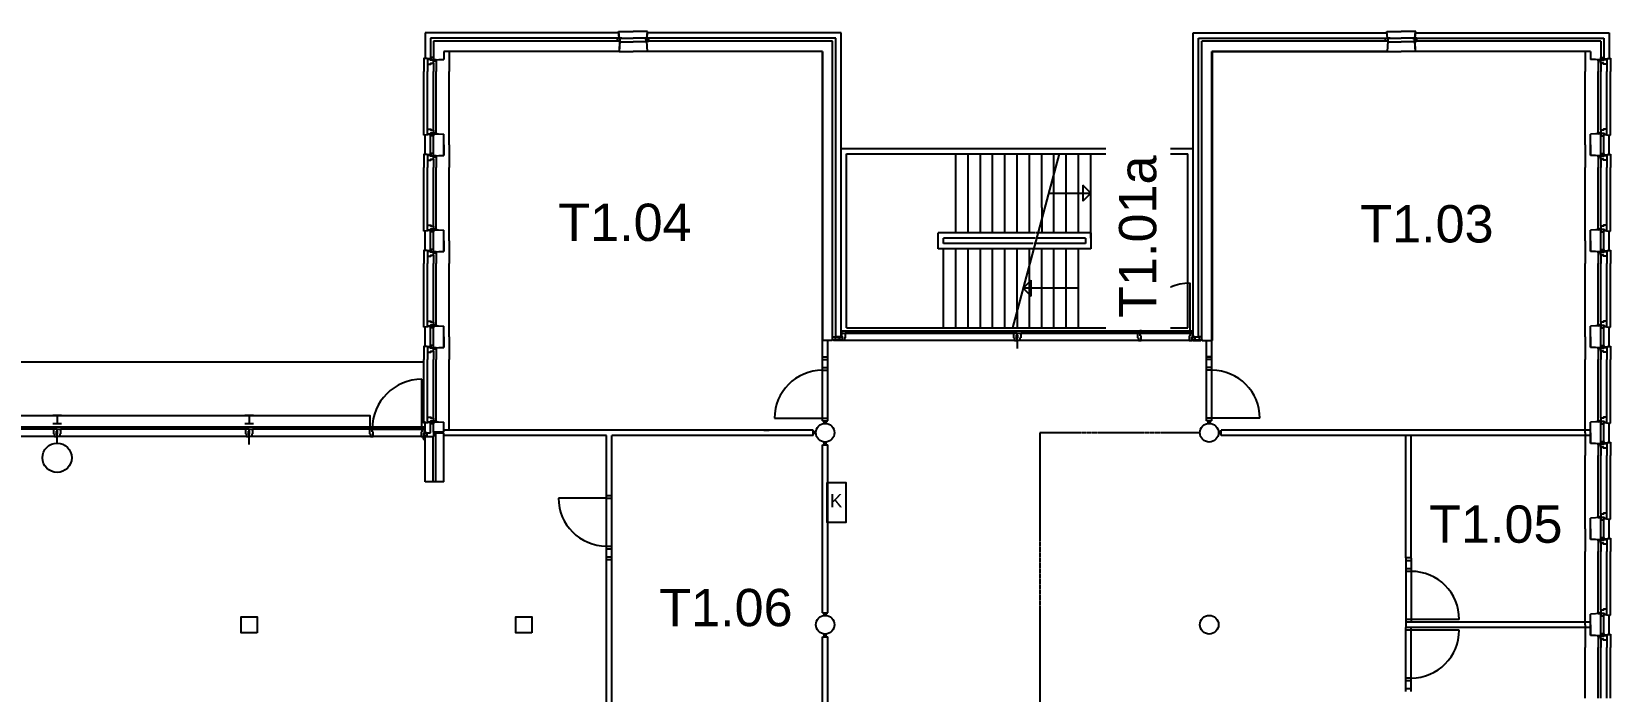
# Model space of a CAD drawing. Header units: millimetres. Extents: x 23647 to 142943, y 5934 to 71269.
# Drawn here: x 83399 to 112999, y 58868 to 71241 of the extents above; entities that cross this region are included whole.
import ezdxf
from ezdxf.enums import TextEntityAlignment as Align

# ---------------------------------------------------------------- set-up
doc = ezdxf.new("R2010")
doc.units = ezdxf.units.MM
doc.linetypes.add('HIDDEN2', pattern=[4.7625, 3.175, -1.5875])
doc.layers.get('0').update_dxf_attribs({"linetype": 'CONTINUOUS'})
for name, color, linetype in [('AL2100_BUITENWANDEN', 3, 'CONTINUOUS'), ('AL2200_BINNENWANDEN', 2, 'CONTINUOUS'), ('AL2400_TRAPPEN', 1, 'CONTINUOUS'), ('AL2800_KONSTRUKTIES', 1, 'CONTINUOUS'), ('AL3100_BUITENWANDOPENING', 1, 'CONTINUOUS'), ('AL3200_BINNENWANDOPENING', 1, 'CONTINUOUS'), ('AL3500_TOEBEHOREN-KOZIJNEN', 1, 'CONTINUOUS'), ('AL4600_RUIMTENUMMERS', 2, 'CONTINUOUS'), ('AL5200_RIOLERING', 8, 'CONTINUOUS'), ('AL7900_VASTE-INRICHTING', 8, 'CONTINUOUS'), ('AL8100_INRVERKEERSRUIMTE', 250, 'HIDDEN2')]:
    doc.layers.add(name, color=color, linetype=linetype)
doc.styles.add('Arial', font='arial.ttf')

# ---------------------------------------------------------------- blocks, each defined once
blk = doc.blocks.new('AH28HA16')
for points in [[(-80, 76), (80, 76)], [(0, -76), (0, 76)], [(-80, -76), (80, -76)]]:
    blk.add_lwpolyline(points)

msp = doc.modelspace()

# ---------------------------------------------------------------- linework, layer by layer
at = {"layer": 'AL2100_BUITENWANDEN'}
for p, q in [((94402, 71219), (90777, 71219)), ((90777, 71219), (90777, 70743)), ((94417, 71119), (90877, 71119)), ((90877, 71119), (90877, 70729)), ((94424, 71059), (90937, 71059)), ((90937, 71059), (90937, 70712)), ((94404, 71241), (94677, 71241)), ((94417, 71114), (94404, 71241)), ((94420, 71114), (94407, 71241)), ((94417, 71119), (94407, 71214)), ((94424, 71059), (94414, 70869)), ((94427, 71058), (94416, 70866)), ((94949, 71241), (94677, 71241)), ((94927, 71058), (94937, 70866)), ((98417, 71059), (94930, 71059)), ((94930, 71059), (94940, 70869)), ((94933, 71114), (94946, 71241)), ((94936, 71114), (94949, 71241)), ((94937, 71119), (94946, 71214)), ((98477, 71119), (94937, 71119)), ((98577, 71219), (94951, 71219)), ((98417, 65459), (98417, 71059)), ((98477, 65519), (98477, 71119)), ((98577, 65524), (98577, 71219)), ((105177, 65524), (105177, 71219)), ((105177, 71219), (108802, 71219)), ((105277, 65519), (105277, 71119)), ((105277, 71119), (108817, 71119)), ((105337, 65459), (105337, 71059)), ((108824, 71059), (105337, 71059)), ((108804, 71241), (109077, 71241)), ((108817, 71114), (108804, 71241)), ((108820, 71114), (108807, 71241)), ((108817, 71119), (108807, 71214)), ((108824, 71059), (108814, 70869)), ((108827, 71058), (108816, 70866)), ((109349, 71241), (109077, 71241)), ((109327, 71058), (109337, 70866)), ((112817, 71059), (109330, 71059)), ((109330, 71059), (109340, 70869)), ((109333, 71114), (109346, 71241)), ((109336, 71114), (109349, 71241)), ((109337, 71119), (109346, 71214)), ((109337, 71119), (112877, 71119)), ((109351, 71219), (112977, 71219)), ((112817, 71059), (112817, 70712)), ((112877, 71119), (112877, 70729)), ((112977, 71219), (112977, 70743)), ((94414, 70869), (91127, 70869)), ((91127, 70869), (91127, 70722)), ((91130, 70866), (91130, 70719)), ((91230, 70866), (91230, 70493)), ((94416, 70866), (94677, 70866)), ((94937, 70866), (94677, 70866)), ((98227, 70869), (94940, 70869)), ((98224, 70866), (98224, 65446)), ((98227, 65449), (98227, 70869)), ((98227, 70719), (98227, 70869)), ((98227, 70719), (98227, 70869)), ((105527, 65449), (105527, 70869)), ((108814, 70869), (105527, 70869)), ((105530, 70866), (105530, 65446)), ((105530, 70866), (108816, 70866)), ((108816, 70866), (109077, 70866)), ((109337, 70866), (109077, 70866)), ((112624, 70866), (109337, 70866)), ((112627, 70869), (109340, 70869)), ((112524, 70866), (112524, 70493)), ((112624, 70866), (112624, 70719)), ((112627, 70869), (112627, 70722)), ((90882, 70728), (90755, 70741)), ((90755, 70741), (90755, 70493)), ((90881, 70725), (90755, 70738)), ((90877, 70729), (90781, 70738)), ((90937, 70712), (91127, 70722)), ((90937, 70709), (91130, 70719)), ((112816, 70709), (112624, 70719)), ((112817, 70712), (112627, 70722)), ((112872, 70728), (112999, 70741)), ((112872, 70725), (112999, 70738)), ((112877, 70729), (112972, 70738)), ((112999, 70741), (112999, 70493)), ((90755, 69296), (90755, 69544)), ((90881, 69312), (90755, 69299)), ((90882, 69309), (90755, 69296)), ((90777, 68943), (90777, 69294)), ((90877, 69309), (90781, 69299)), ((90877, 68929), (90877, 69309)), ((90937, 69329), (91130, 69319)), ((90937, 68912), (90937, 69326)), ((90937, 69326), (91127, 69316)), ((91127, 68922), (91127, 69316)), ((91130, 69119), (91130, 69319)), ((91230, 69119), (91230, 69544)), ((112524, 69119), (112524, 69544)), ((112816, 69329), (112624, 69319)), ((112624, 69119), (112624, 69319)), ((112817, 69326), (112627, 69316)), ((112627, 68922), (112627, 69316)), ((112817, 68912), (112817, 69326)), ((112872, 69312), (112999, 69299)), ((112872, 69309), (112999, 69296)), ((112877, 68929), (112877, 69309)), ((112877, 69309), (112972, 69299)), ((112977, 68943), (112977, 69294)), ((112999, 69296), (112999, 69544)), ((91130, 69119), (91130, 68919)), ((91230, 69119), (91230, 68693)), ((112524, 69119), (112524, 68693)), ((112624, 69119), (112624, 68919)), ((90882, 68928), (90755, 68941)), ((90755, 68941), (90755, 68693)), ((90881, 68925), (90755, 68938)), ((90877, 68929), (90781, 68938)), ((90937, 68912), (91127, 68922)), ((90937, 68909), (91130, 68919)), ((112816, 68909), (112624, 68919)), ((112817, 68912), (112627, 68922)), ((112872, 68928), (112999, 68941)), ((112872, 68925), (112999, 68938)), ((112877, 68929), (112972, 68938)), ((112999, 68941), (112999, 68693)), ((90755, 67496), (90755, 67744)), ((90881, 67512), (90755, 67499)), ((90882, 67509), (90755, 67496)), ((90777, 67143), (90777, 67494)), ((90877, 67509), (90781, 67499)), ((90877, 67129), (90877, 67509)), ((90937, 67529), (91130, 67519)), ((90937, 67112), (90937, 67526)), ((90937, 67526), (91127, 67516)), ((91127, 67122), (91127, 67516)), ((91130, 67319), (91130, 67519)), ((91230, 67319), (91230, 67744)), ((112524, 67319), (112524, 67744)), ((112816, 67529), (112624, 67519)), ((112624, 67319), (112624, 67519)), ((112817, 67526), (112627, 67516)), ((112627, 67122), (112627, 67516)), ((112817, 67112), (112817, 67526)), ((112872, 67512), (112999, 67499)), ((112872, 67509), (112999, 67496)), ((112877, 67129), (112877, 67509)), ((112877, 67509), (112972, 67499)), ((112977, 67143), (112977, 67494)), ((112999, 67496), (112999, 67744)), ((91130, 67319), (91130, 67119)), ((91230, 67319), (91230, 66893)), ((112524, 67319), (112524, 66893)), ((112624, 67319), (112624, 67119)), ((90882, 67128), (90755, 67141)), ((90755, 67141), (90755, 66893)), ((90881, 67125), (90755, 67138)), ((90877, 67129), (90781, 67138)), ((90937, 67112), (91127, 67122)), ((90937, 67109), (91130, 67119)), ((112816, 67109), (112624, 67119)), ((112817, 67112), (112627, 67122)), ((112872, 67128), (112999, 67141)), ((112872, 67125), (112999, 67138)), ((112877, 67129), (112972, 67138)), ((112999, 67141), (112999, 66893)), ((90755, 65696), (90755, 65944)), ((90881, 65712), (90755, 65699)), ((90937, 65729), (91130, 65719)), ((90937, 65312), (90937, 65726)), ((90937, 65726), (91127, 65716)), ((91127, 65322), (91127, 65716)), ((91130, 65519), (91130, 65719)), ((91230, 65519), (91230, 65944)), ((112524, 65519), (112524, 65944)), ((112816, 65729), (112624, 65719)), ((112624, 65519), (112624, 65719)), ((112817, 65726), (112627, 65716)), ((112627, 65322), (112627, 65716)), ((112817, 65312), (112817, 65726)), ((112872, 65712), (112999, 65699)), ((112999, 65696), (112999, 65944)), ((90882, 65709), (90755, 65696)), ((90777, 65343), (90777, 65694)), ((90877, 65709), (90781, 65699)), ((90877, 65329), (90877, 65709)), ((91130, 65519), (91130, 65319)), ((91230, 65519), (91230, 65093)), ((98227, 65446), (98224, 65446)), ((98407, 65449), (98227, 65449)), ((98408, 65446), (98327, 65446)), ((98417, 65459), (98407, 65449)), ((98421, 65459), (98408, 65446)), ((98572, 65519), (98477, 65519)), ((105182, 65519), (105277, 65519)), ((105332, 65459), (105345, 65446)), ((105337, 65459), (105347, 65449)), ((105345, 65446), (105530, 65446)), ((105347, 65449), (105527, 65449)), ((112524, 65519), (112524, 65093)), ((112624, 65519), (112624, 65319)), ((112872, 65709), (112999, 65696)), ((112877, 65709), (112972, 65699)), ((112877, 65329), (112877, 65709)), ((112977, 65343), (112977, 65694)), ((90882, 65328), (90755, 65341)), ((90755, 65341), (90755, 65093)), ((90881, 65325), (90755, 65338)), ((90877, 65329), (90781, 65338)), ((90937, 65312), (91127, 65322)), ((90937, 65309), (91130, 65319)), ((112816, 65309), (112624, 65319)), ((112817, 65312), (112627, 65322)), ((112872, 65328), (112999, 65341)), ((112872, 65325), (112999, 65338)), ((112877, 65329), (112972, 65338)), ((112999, 65341), (112999, 65093)), ((90755, 63896), (90755, 64144)), ((112524, 63719), (112524, 64144)), ((112999, 63896), (112999, 64144)), ((90881, 63912), (90755, 63899)), ((90882, 63909), (90755, 63896)), ((90777, 63724), (90777, 63894)), ((90777, 63649), (90927, 63649)), ((90777, 62799), (90777, 63649)), ((90877, 63909), (90781, 63899)), ((90782, 63719), (90877, 63719)), ((90877, 63719), (90877, 63909)), ((90927, 62799), (90927, 63649)), ((90937, 63929), (91130, 63919)), ((90937, 63729), (90937, 63926)), ((90937, 63926), (91127, 63916)), ((91127, 63729), (90937, 63729)), ((91127, 63709), (90977, 63709)), ((90977, 62799), (90977, 63709)), ((91127, 63729), (91127, 63916)), ((91127, 62799), (91127, 63709)), ((112524, 63719), (112524, 63293)), ((112816, 63929), (112624, 63919)), ((112624, 63719), (112624, 63919)), ((112624, 63719), (112624, 63519)), ((112817, 63926), (112627, 63916)), ((112627, 63522), (112627, 63916)), ((112817, 63512), (112817, 63926)), ((112872, 63912), (112999, 63899)), ((112872, 63909), (112999, 63896)), ((112877, 63909), (112972, 63899)), ((112877, 63529), (112877, 63909)), ((112977, 63543), (112977, 63894)), ((112816, 63509), (112624, 63519)), ((112817, 63512), (112627, 63522)), ((112872, 63528), (112999, 63541)), ((112872, 63525), (112999, 63538)), ((112877, 63529), (112972, 63538)), ((112999, 63541), (112999, 63293)), ((91127, 62799), (90777, 62799)), ((112524, 61919), (112524, 62344)), ((112999, 62096), (112999, 62344)), ((112524, 61919), (112524, 61493)), ((112816, 62129), (112624, 62119)), ((112624, 61919), (112624, 62119)), ((112624, 61919), (112624, 61719)), ((112817, 62126), (112627, 62116)), ((112627, 61722), (112627, 62116)), ((112817, 61712), (112817, 62126)), ((112872, 62112), (112999, 62099)), ((112872, 62109), (112999, 62096)), ((112877, 62109), (112972, 62099)), ((112877, 61729), (112877, 62109)), ((112977, 61743), (112977, 62094)), ((112816, 61709), (112624, 61719)), ((112817, 61712), (112627, 61722)), ((112872, 61728), (112999, 61741)), ((112872, 61725), (112999, 61738)), ((112877, 61729), (112972, 61738)), ((112999, 61741), (112999, 61493)), ((112524, 60119), (112524, 60544)), ((112999, 60296), (112999, 60544)), ((112524, 60119), (112524, 59693)), ((112816, 60329), (112624, 60319)), ((112624, 60119), (112624, 60319)), ((112624, 60119), (112624, 59919)), ((112817, 60326), (112627, 60316)), ((112627, 59922), (112627, 60316)), ((112817, 59912), (112817, 60326)), ((112872, 60312), (112999, 60299)), ((112872, 60309), (112999, 60296)), ((112877, 59929), (112877, 60309)), ((112877, 60309), (112972, 60299)), ((112977, 59943), (112977, 60294)), ((112816, 59909), (112624, 59919)), ((112817, 59912), (112627, 59922)), ((112872, 59928), (112999, 59941)), ((112872, 59925), (112999, 59938)), ((112877, 59929), (112972, 59938)), ((112999, 59941), (112999, 59693))]:
    msp.add_line(p, q, dxfattribs=at)
for centre, radius in [((98277, 63719), 175), ((105477, 63719), 175), ((83877, 63249), 275), ((98277, 60119), 175), ((105477, 60119), 175)]:
    msp.add_circle(centre, radius, dxfattribs=at)
for centre, start, end in [((94402, 71214), 5.7106, 90), ((94951, 71214), 90, 174.2894), ((108802, 71214), 5.7106, 90), ((109351, 71214), 90, 174.2894), ((90782, 70743), 180, 264.2894), ((112972, 70743), 275.7106, 0), ((90782, 69294), 95.7106, 180), ((112972, 69294), 0, 84.2894), ((90782, 68943), 180, 264.2894), ((112972, 68943), 275.7106, 0), ((90782, 67494), 95.7106, 180), ((112972, 67494), 0, 84.2894), ((90782, 67143), 180, 264.2894), ((112972, 67143), 275.7106, 0), ((90782, 65694), 95.7106, 180), ((98572, 65524), 270, 0), ((105182, 65524), 180, 270), ((112972, 65694), 0, 84.2894), ((90782, 65343), 180, 264.2894), ((112972, 65343), 275.7106, 0), ((90782, 63894), 95.7106, 180), ((90782, 63724), 180, 270), ((112972, 63894), 0, 84.2894), ((112972, 63543), 275.7106, 0), ((112972, 62094), 0, 84.2894), ((112972, 61743), 275.7106, 0), ((112972, 60294), 0, 84.2894), ((112972, 59943), 275.7106, 0)]:
    msp.add_arc(centre, 5, start, end, dxfattribs=at)
at = {"layer": 'AL2200_BINNENWANDEN'}
for p, q in [((98227, 65139), (98227, 65449)), ((98327, 65139), (98327, 65449)), ((105427, 65139), (105427, 65446)), ((105527, 65139), (105527, 65446)), ((98227, 65139), (98327, 65139)), ((105427, 65139), (105527, 65139)), ((98259, 63888), (98259, 63939)), ((98295, 63888), (98295, 63939)), ((105459, 63888), (105459, 63939)), ((105495, 63888), (105495, 63939)), ((98052, 63769), (91127, 63769)), ((94177, 63669), (91127, 63669)), ((94177, 62544), (94177, 63669)), ((98052, 63669), (94277, 63669)), ((94277, 62544), (94277, 63669)), ((97127, 63769), (97227, 63769)), ((98052, 63669), (98052, 63769)), ((98103, 63737), (98052, 63737)), ((98103, 63701), (98052, 63701)), ((105702, 63737), (105651, 63737)), ((105702, 63701), (105651, 63701)), ((112627, 63769), (105702, 63769)), ((105702, 63669), (105702, 63769)), ((112627, 63669), (105702, 63669)), ((109164, 61371), (109164, 63669)), ((109264, 61371), (109264, 63669)), ((98227, 60344), (98227, 63494)), ((98227, 63494), (98327, 63494)), ((98259, 63494), (98259, 63545)), ((98295, 63494), (98295, 63545)), ((98327, 60344), (98327, 63494)), ((94177, 62544), (94277, 62544)), ((94177, 56819), (94177, 61344)), ((94177, 61344), (94277, 61344)), ((94277, 56819), (94277, 61344)), ((109264, 61371), (109164, 61371)), ((98227, 60344), (98327, 60344)), ((98259, 60293), (98259, 60344)), ((98295, 60293), (98295, 60344)), ((112627, 60169), (109164, 60169)), ((109264, 60169), (109164, 60169)), ((109164, 60169), (109164, 60069)), ((98227, 59894), (98327, 59894)), ((98227, 56744), (98227, 59894)), ((98259, 59894), (98259, 59945)), ((98295, 59894), (98295, 59945)), ((98327, 56744), (98327, 59894)), ((109264, 60069), (109164, 60069)), ((112627, 60069), (109164, 60069))]:
    msp.add_line(p, q, dxfattribs=at)
at = {"layer": 'AL2400_TRAPPEN'}
for p, q in [((98577, 69049), (105174, 69049)), ((98577, 65588), (98577, 69049)), ((105177, 65588), (105177, 69049)), ((98677, 68949), (105074, 68949)), ((98677, 65688), (98677, 68949)), ((100727, 67469), (100727, 68949)), ((100957, 67469), (100957, 68949)), ((101187, 67469), (101187, 68949)), ((101417, 67469), (101417, 68949)), ((101647, 67469), (101647, 68949)), ((101793, 65688), (102670, 68949)), ((101877, 67469), (101877, 68949)), ((102107, 67469), (102107, 68949)), ((102337, 67942), (102337, 68949)), ((102567, 68576), (102567, 68949)), ((102797, 67469), (102797, 68949)), ((103027, 67469), (103027, 68949)), ((103257, 67369), (103257, 68949)), ((105077, 65688), (105077, 68949)), ((102567, 67469), (102567, 68576)), ((102471, 68209), (103257, 68209)), ((103257, 68209), (103107, 68359)), ((103107, 68359), (103107, 68059)), ((103257, 68209), (103107, 68059)), ((102337, 67942), (102337, 67469)), ((102213, 67469), (100397, 67469)), ((100397, 67169), (100397, 67469)), ((102213, 67369), (100497, 67369)), ((100497, 67269), (100497, 67369)), ((102173, 67269), (100497, 67269)), ((103157, 67269), (102186, 67269)), ((103257, 67469), (102226, 67469)), ((103157, 67369), (102226, 67369)), ((103157, 67369), (103157, 67269)), ((103257, 67469), (103257, 67169)), ((102173, 67169), (100397, 67169)), ((100497, 65688), (100497, 67169)), ((100727, 65688), (100727, 67169)), ((100957, 65688), (100957, 67169)), ((101187, 65688), (101187, 67169)), ((101417, 65688), (101417, 67169)), ((101647, 65688), (101647, 67169)), ((101877, 66001), (101877, 67169)), ((102107, 67022), (102107, 67169)), ((102107, 65688), (102107, 67022)), ((103257, 67169), (102186, 67169)), ((102337, 65688), (102337, 67169)), ((102567, 65688), (102567, 67169)), ((102797, 65688), (102797, 67169)), ((103027, 65688), (103027, 67169)), ((101992, 66428), (102142, 66578)), ((103027, 66428), (101992, 66428)), ((101992, 66428), (102142, 66278)), ((102142, 66278), (102142, 66578)), ((101877, 66001), (101877, 65688)), ((98577, 65588), (105177, 65588)), ((98677, 65688), (105077, 65688))]:
    msp.add_line(p, q, dxfattribs=at)
at = {"layer": 'AL2800_KONSTRUKTIES'}
for p, q in [((98577, 69049), (98577, 69129)), ((105177, 69049), (105177, 69129)), ((101877, 65449), (101877, 65299)), ((101877, 65449), (101877, 65299)), ((83877, 63524), (83877, 63649)), ((87477, 63499), (87477, 63649))]:
    msp.add_line(p, q, dxfattribs=at)
msp.add_lwpolyline([(89743, 63788), (90777, 63788), (90777, 63919), (90752, 63919), (90752, 65040), (70777, 65040), (70777, 71219), (69777, 71219), (69777, 63788), (70811, 63788), (70811, 64040), (89743, 64040)], close=True, dxfattribs=at)
at = {"layer": 'AL3100_BUITENWANDOPENING'}
for p, q in [((94430, 71049), (94677, 71049)), ((94467, 71119), (94677, 71119)), ((94887, 71119), (94677, 71119)), ((94924, 71049), (94677, 71049)), ((108830, 71049), (109077, 71049)), ((108867, 71119), (109077, 71119)), ((109287, 71119), (109077, 71119)), ((109324, 71049), (109077, 71049)), ((90755, 69544), (90755, 70493)), ((90823, 70629), (90823, 70493)), ((90823, 69544), (90823, 70493)), ((90941, 70699), (90937, 70699)), ((90937, 70699), (90937, 70694)), ((90937, 70694), (90987, 70694)), ((90937, 70646), (90937, 70493)), ((90937, 69544), (90937, 70493)), ((90987, 70711), (90941, 70709)), ((90941, 70709), (90941, 70699)), ((90987, 70694), (90987, 70711)), ((90987, 70694), (90987, 70493)), ((90987, 69544), (90987, 70493)), ((91230, 69544), (91230, 70493)), ((112524, 69544), (112524, 70493)), ((112767, 70711), (112813, 70709)), ((112767, 70694), (112767, 70711)), ((112817, 70694), (112767, 70694)), ((112767, 70694), (112767, 70493)), ((112767, 69544), (112767, 70493)), ((112813, 70709), (112813, 70699)), ((112813, 70699), (112817, 70699)), ((112817, 70699), (112817, 70694)), ((112817, 70646), (112817, 70493)), ((112817, 69544), (112817, 70493)), ((112931, 70629), (112931, 70493)), ((112931, 69544), (112931, 70493)), ((112999, 69544), (112999, 70493)), ((90823, 69409), (90823, 69544)), ((90937, 69392), (90937, 69544)), ((90937, 69344), (90987, 69344)), ((90937, 69339), (90937, 69344)), ((90941, 69339), (90937, 69339)), ((90941, 69328), (90941, 69339)), ((90987, 69326), (90941, 69328)), ((90987, 69344), (90987, 69544)), ((90987, 69344), (90987, 69326)), ((112767, 69344), (112767, 69544)), ((112817, 69344), (112767, 69344)), ((112767, 69344), (112767, 69326)), ((112767, 69326), (112813, 69328)), ((112813, 69339), (112817, 69339)), ((112813, 69328), (112813, 69339)), ((112817, 69392), (112817, 69544)), ((112817, 69339), (112817, 69344)), ((112931, 69409), (112931, 69544)), ((90755, 67744), (90755, 68693)), ((90823, 68829), (90823, 68693)), ((90823, 67744), (90823, 68693)), ((90937, 68899), (90937, 68894)), ((90941, 68899), (90937, 68899)), ((90937, 68894), (90987, 68894)), ((90937, 68846), (90937, 68693)), ((90937, 67744), (90937, 68693)), ((90987, 68911), (90941, 68909)), ((90941, 68909), (90941, 68899)), ((90987, 68894), (90987, 68911)), ((90987, 68894), (90987, 68693)), ((90987, 67744), (90987, 68693)), ((91230, 67744), (91230, 68693)), ((112524, 67744), (112524, 68693)), ((112767, 68911), (112813, 68909)), ((112767, 68894), (112767, 68911)), ((112817, 68894), (112767, 68894)), ((112767, 68894), (112767, 68693)), ((112767, 67744), (112767, 68693)), ((112813, 68909), (112813, 68899)), ((112813, 68899), (112817, 68899)), ((112817, 68899), (112817, 68894)), ((112817, 68846), (112817, 68693)), ((112817, 67744), (112817, 68693)), ((112931, 68829), (112931, 68693)), ((112931, 67744), (112931, 68693)), ((112999, 67744), (112999, 68693)), ((90823, 67609), (90823, 67744)), ((90937, 67592), (90937, 67744)), ((90937, 67544), (90987, 67544)), ((90937, 67539), (90937, 67544)), ((90941, 67539), (90937, 67539)), ((90941, 67528), (90941, 67539)), ((90987, 67526), (90941, 67528)), ((90987, 67544), (90987, 67744)), ((90987, 67544), (90987, 67526)), ((112767, 67544), (112767, 67744)), ((112817, 67544), (112767, 67544)), ((112767, 67544), (112767, 67526)), ((112767, 67526), (112813, 67528)), ((112813, 67539), (112817, 67539)), ((112813, 67528), (112813, 67539)), ((112817, 67592), (112817, 67744)), ((112817, 67539), (112817, 67544)), ((112931, 67609), (112931, 67744)), ((90823, 67029), (90823, 66893)), ((90937, 67099), (90937, 67094)), ((90941, 67099), (90937, 67099)), ((90937, 67094), (90987, 67094)), ((90937, 67046), (90937, 66893)), ((90987, 67111), (90941, 67109)), ((90941, 67109), (90941, 67099)), ((90987, 67094), (90987, 67111)), ((90987, 67094), (90987, 66893)), ((112767, 67111), (112813, 67109)), ((112767, 67094), (112767, 67111)), ((112817, 67094), (112767, 67094)), ((112767, 67094), (112767, 66893)), ((112813, 67109), (112813, 67099)), ((112813, 67099), (112817, 67099)), ((112817, 67099), (112817, 67094)), ((112817, 67046), (112817, 66893)), ((112931, 67029), (112931, 66893)), ((90755, 65944), (90755, 66893)), ((90823, 65944), (90823, 66893)), ((90937, 65944), (90937, 66893)), ((90987, 65944), (90987, 66893)), ((91230, 65944), (91230, 66893)), ((112524, 65944), (112524, 66893)), ((112767, 65944), (112767, 66893)), ((112817, 65944), (112817, 66893)), ((112931, 65944), (112931, 66893)), ((112999, 65944), (112999, 66893)), ((105117, 65588), (105117, 66522)), ((90823, 65809), (90823, 65944)), ((90937, 65792), (90937, 65944)), ((90937, 65744), (90987, 65744)), ((90937, 65739), (90937, 65744)), ((90941, 65739), (90937, 65739)), ((90941, 65728), (90941, 65739)), ((90987, 65726), (90941, 65728)), ((90987, 65744), (90987, 65944)), ((90987, 65744), (90987, 65726)), ((112767, 65744), (112767, 65944)), ((112767, 65744), (112767, 65726)), ((112817, 65744), (112767, 65744)), ((112767, 65726), (112813, 65728)), ((112813, 65728), (112813, 65739)), ((112813, 65739), (112817, 65739)), ((112817, 65792), (112817, 65944)), ((112817, 65739), (112817, 65744)), ((112931, 65809), (112931, 65944)), ((98592, 65459), (98431, 65459)), ((98431, 65459), (98431, 65449)), ((98592, 65449), (98431, 65449)), ((98587, 65629), (105167, 65629)), ((98587, 65588), (98587, 65629)), ((98592, 65449), (98592, 65459)), ((101827, 65449), (98637, 65449)), ((101810, 65588), (98654, 65588)), ((101877, 65588), (101810, 65588)), ((101810, 65588), (101810, 65500)), ((101810, 65500), (101827, 65500)), ((101827, 65500), (101827, 65449)), ((101827, 65449), (101877, 65449)), ((101867, 65489), (101867, 65548)), ((101877, 65548), (101867, 65548)), ((101867, 65489), (101877, 65489)), ((101877, 65588), (101944, 65588)), ((101877, 65548), (101877, 65588)), ((101877, 65548), (101887, 65548)), ((101887, 65489), (101877, 65489)), ((101877, 65449), (101877, 65489)), ((101927, 65449), (101877, 65449)), ((101887, 65489), (101887, 65548)), ((101944, 65500), (101927, 65500)), ((101927, 65500), (101927, 65449)), ((105117, 65449), (101927, 65449)), ((105117, 65588), (101944, 65588)), ((101944, 65588), (101944, 65500)), ((104183, 65588), (104133, 65588)), ((104133, 65588), (104133, 65500)), ((104133, 65500), (104150, 65500)), ((104150, 65500), (104150, 65449)), ((104150, 65449), (104200, 65449)), ((104183, 65537), (104183, 65588)), ((104200, 65537), (104183, 65537)), ((104200, 65449), (104200, 65537)), ((105117, 65537), (105100, 65537)), ((105100, 65537), (105100, 65449)), ((105100, 65449), (105152, 65449)), ((105117, 65588), (105117, 65537)), ((105167, 65588), (105117, 65588)), ((105152, 65449), (105152, 65518)), ((105152, 65518), (105167, 65518)), ((105162, 65459), (105322, 65459)), ((105162, 65449), (105162, 65459)), ((105162, 65449), (105322, 65449)), ((105167, 65588), (105167, 65629)), ((105167, 65518), (105167, 65588)), ((105322, 65459), (105322, 65449)), ((90823, 65229), (90823, 65093)), ((90937, 65299), (90937, 65294)), ((90941, 65299), (90937, 65299)), ((90937, 65294), (90987, 65294)), ((90937, 65246), (90937, 65093)), ((90987, 65311), (90941, 65309)), ((90941, 65309), (90941, 65299)), ((90987, 65294), (90987, 65311)), ((90987, 65294), (90987, 65093)), ((112767, 65294), (112767, 65311)), ((112767, 65311), (112813, 65309)), ((112817, 65294), (112767, 65294)), ((112767, 65294), (112767, 65093)), ((112813, 65309), (112813, 65299)), ((112813, 65299), (112817, 65299)), ((112817, 65299), (112817, 65294)), ((112817, 65246), (112817, 65093)), ((112931, 65229), (112931, 65093)), ((90755, 64144), (90755, 65093)), ((90823, 64144), (90823, 65093)), ((90937, 64144), (90937, 65093)), ((90987, 64144), (90987, 65093)), ((91230, 63769), (91230, 65093)), ((112524, 64144), (112524, 65093)), ((112767, 64144), (112767, 65093)), ((112817, 64144), (112817, 65093)), ((112931, 64144), (112931, 65093)), ((112999, 64144), (112999, 65093)), ((90717, 63788), (90717, 64722)), ((90823, 64009), (90823, 64144)), ((90937, 63992), (90937, 64144)), ((90937, 63944), (90987, 63944)), ((90937, 63939), (90937, 63944)), ((90941, 63939), (90937, 63939)), ((90941, 63928), (90941, 63939)), ((90987, 63944), (90987, 64144)), ((90987, 63944), (90987, 63926)), ((112767, 63944), (112767, 64144)), ((112767, 63944), (112767, 63926)), ((112817, 63944), (112767, 63944)), ((112813, 63928), (112813, 63939)), ((112813, 63939), (112817, 63939)), ((112817, 63992), (112817, 64144)), ((112817, 63939), (112817, 63944)), ((112931, 64009), (112931, 64144)), ((69787, 63829), (90767, 63829)), ((83827, 63649), (80327, 63649)), ((83810, 63788), (80344, 63788)), ((83810, 63788), (83810, 63700)), ((83877, 63788), (83810, 63788)), ((83810, 63700), (83827, 63700)), ((83827, 63700), (83827, 63649)), ((83827, 63649), (83877, 63649)), ((83867, 63689), (83867, 63748)), ((83877, 63748), (83867, 63748)), ((83867, 63689), (83877, 63689)), ((83877, 63748), (83877, 63788)), ((83877, 63788), (83944, 63788)), ((83877, 63748), (83887, 63748)), ((83877, 63649), (83877, 63689)), ((83887, 63689), (83877, 63689)), ((83927, 63649), (83877, 63649)), ((83887, 63689), (83887, 63748)), ((83944, 63700), (83927, 63700)), ((83927, 63700), (83927, 63649)), ((87427, 63649), (83927, 63649)), ((87410, 63788), (83944, 63788)), ((83944, 63788), (83944, 63700)), ((87477, 63788), (87410, 63788)), ((87410, 63788), (87410, 63700)), ((87410, 63700), (87427, 63700)), ((87427, 63700), (87427, 63649)), ((87427, 63649), (87477, 63649)), ((87477, 63748), (87467, 63748)), ((87467, 63689), (87467, 63748)), ((87467, 63689), (87477, 63689)), ((87477, 63788), (87544, 63788)), ((87477, 63748), (87477, 63788)), ((87477, 63748), (87487, 63748)), ((87487, 63689), (87477, 63689)), ((87477, 63649), (87477, 63689)), ((87527, 63649), (87477, 63649)), ((87487, 63689), (87487, 63748)), ((87527, 63700), (87527, 63649)), ((87544, 63700), (87527, 63700)), ((90717, 63649), (87527, 63649)), ((90717, 63788), (87544, 63788)), ((87544, 63788), (87544, 63700)), ((89733, 63788), (89733, 63700)), ((89783, 63788), (89733, 63788)), ((89733, 63700), (89750, 63700)), ((89750, 63700), (89750, 63649)), ((89750, 63649), (89800, 63649)), ((89783, 63737), (89783, 63788)), ((89800, 63737), (89783, 63737)), ((89800, 63649), (89800, 63737)), ((90700, 63737), (90700, 63649)), ((90717, 63737), (90700, 63737)), ((90700, 63649), (90752, 63649)), ((90767, 63788), (90717, 63788)), ((90717, 63788), (90717, 63737)), ((90742, 63649), (90742, 63599)), ((90764, 63649), (90742, 63649)), ((90752, 63718), (90767, 63718)), ((90752, 63649), (90752, 63718)), ((90764, 63645), (90764, 63649)), ((90777, 63645), (90764, 63645)), ((90767, 63788), (90767, 63829)), ((90767, 63718), (90767, 63788)), ((90777, 63599), (90777, 63645)), ((90937, 63649), (90927, 63649)), ((90937, 63729), (90937, 63649)), ((90987, 63926), (90941, 63928)), ((112767, 63926), (112813, 63928)), ((90742, 63599), (90777, 63599)), ((112767, 63494), (112767, 63511)), ((112767, 63511), (112813, 63509)), ((112817, 63494), (112767, 63494)), ((112767, 63494), (112767, 63293)), ((112813, 63509), (112813, 63499)), ((112813, 63499), (112817, 63499)), ((112817, 63499), (112817, 63494)), ((112817, 63446), (112817, 63293)), ((112931, 63429), (112931, 63293)), ((112524, 62344), (112524, 63293)), ((112767, 62344), (112767, 63293)), ((112817, 62344), (112817, 63293)), ((112931, 62344), (112931, 63293)), ((112999, 62344), (112999, 63293)), ((112767, 62144), (112767, 62344)), ((112817, 62192), (112817, 62344)), ((112931, 62209), (112931, 62344)), ((112767, 62144), (112767, 62126)), ((112817, 62144), (112767, 62144)), ((112767, 62126), (112813, 62128)), ((112813, 62128), (112813, 62139)), ((112813, 62139), (112817, 62139)), ((112817, 62139), (112817, 62144)), ((112767, 61694), (112767, 61711)), ((112767, 61711), (112813, 61709)), ((112817, 61694), (112767, 61694)), ((112767, 61694), (112767, 61493)), ((112813, 61709), (112813, 61699)), ((112813, 61699), (112817, 61699)), ((112817, 61699), (112817, 61694)), ((112817, 61646), (112817, 61493)), ((112931, 61629), (112931, 61493)), ((112524, 60544), (112524, 61493)), ((112767, 60544), (112767, 61493)), ((112817, 60544), (112817, 61493)), ((112931, 60544), (112931, 61493)), ((112999, 60544), (112999, 61493)), ((112767, 60344), (112767, 60544)), ((112817, 60392), (112817, 60544)), ((112931, 60409), (112931, 60544)), ((112817, 60344), (112767, 60344)), ((112767, 60344), (112767, 60326)), ((112767, 60326), (112813, 60328)), ((112813, 60339), (112817, 60339)), ((112813, 60328), (112813, 60339)), ((112817, 60339), (112817, 60344)), ((112767, 59911), (112813, 59909)), ((112767, 59894), (112767, 59911)), ((112817, 59894), (112767, 59894)), ((112767, 59894), (112767, 59693)), ((112813, 59909), (112813, 59899)), ((112813, 59899), (112817, 59899)), ((112817, 59899), (112817, 59894)), ((112817, 59846), (112817, 59693)), ((112931, 59829), (112931, 59693)), ((112524, 58744), (112524, 59693)), ((112767, 58744), (112767, 59693)), ((112817, 58744), (112817, 59693)), ((112931, 58744), (112931, 59693)), ((112999, 58744), (112999, 59693))]:
    msp.add_line(p, q, dxfattribs=at)
for points in [[(94427, 71059), (94382, 71059), (94382, 71114), (94427, 71114)], [(94467, 71119), (94427, 71119), (94427, 71049), (94430, 71049), (94430, 71116), (94467, 71116)], [(94887, 71119), (94927, 71119), (94927, 71049), (94924, 71049), (94924, 71116), (94887, 71116)], [(94927, 71059), (94972, 71059), (94972, 71114), (94927, 71114)], [(108827, 71059), (108782, 71059), (108782, 71114), (108827, 71114)], [(108867, 71119), (108827, 71119), (108827, 71049), (108830, 71049), (108830, 71116), (108867, 71116)], [(109287, 71119), (109327, 71119), (109327, 71049), (109324, 71049), (109324, 71116), (109287, 71116)], [(109327, 71059), (109372, 71059), (109372, 71114), (109327, 71114)], [(90937, 70709), (90937, 70754), (90882, 70754), (90882, 70709)], [(112817, 70709), (112817, 70754), (112872, 70754), (112872, 70709)], [(90823, 70719), (90823, 70629), (90886, 70629), (90886, 70646), (90937, 70646), (90937, 70704), (90878, 70704), (90878, 70719)], [(112931, 70719), (112931, 70629), (112868, 70629), (112868, 70646), (112817, 70646), (112817, 70704), (112876, 70704), (112876, 70719)], [(90823, 69319), (90823, 69409), (90886, 69409), (90886, 69392), (90937, 69392), (90937, 69334), (90878, 69334), (90878, 69319)], [(90937, 69329), (90937, 69284), (90882, 69284), (90882, 69329)], [(112931, 69319), (112931, 69409), (112868, 69409), (112868, 69392), (112817, 69392), (112817, 69334), (112876, 69334), (112876, 69319)], [(112817, 69329), (112817, 69284), (112872, 69284), (112872, 69329)], [(90823, 68919), (90823, 68829), (90886, 68829), (90886, 68846), (90937, 68846), (90937, 68904), (90878, 68904), (90878, 68919)], [(90937, 68909), (90937, 68954), (90882, 68954), (90882, 68909)], [(112817, 68909), (112817, 68954), (112872, 68954), (112872, 68909)], [(112931, 68919), (112931, 68829), (112868, 68829), (112868, 68846), (112817, 68846), (112817, 68904), (112876, 68904), (112876, 68919)], [(90823, 67519), (90823, 67609), (90886, 67609), (90886, 67592), (90937, 67592), (90937, 67534), (90878, 67534), (90878, 67519)], [(90937, 67529), (90937, 67484), (90882, 67484), (90882, 67529)], [(112931, 67519), (112931, 67609), (112868, 67609), (112868, 67592), (112817, 67592), (112817, 67534), (112876, 67534), (112876, 67519)], [(112817, 67529), (112817, 67484), (112872, 67484), (112872, 67529)], [(90823, 67119), (90823, 67029), (90886, 67029), (90886, 67046), (90937, 67046), (90937, 67104), (90878, 67104), (90878, 67119)], [(90937, 67109), (90937, 67154), (90882, 67154), (90882, 67109)], [(112817, 67109), (112817, 67154), (112872, 67154), (112872, 67109)], [(112931, 67119), (112931, 67029), (112868, 67029), (112868, 67046), (112817, 67046), (112817, 67104), (112876, 67104), (112876, 67119)], [(90823, 65719), (90823, 65809), (90886, 65809), (90886, 65792), (90937, 65792), (90937, 65734), (90878, 65734), (90878, 65719)], [(90937, 65729), (90937, 65684), (90882, 65684), (90882, 65729)], [(112931, 65719), (112931, 65809), (112868, 65809), (112868, 65792), (112817, 65792), (112817, 65734), (112876, 65734), (112876, 65719)], [(112817, 65729), (112817, 65684), (112872, 65684), (112872, 65729)], [(98417, 65459), (98417, 65514), (98467, 65514), (98467, 65459)], [(98544, 65465), (98547, 65465), (98547, 65515), (98497, 65515), (98497, 65512), (98544, 65512)], [(98547, 65459), (98547, 65514), (98597, 65514), (98597, 65459)], [(98587, 65588), (98654, 65588), (98654, 65500), (98637, 65500), (98637, 65449), (98602, 65449), (98602, 65518), (98587, 65518)], [(105207, 65459), (105207, 65514), (105157, 65514), (105157, 65459)], [(105210, 65465), (105207, 65465), (105207, 65515), (105257, 65515), (105257, 65512), (105210, 65512)], [(105337, 65459), (105337, 65514), (105287, 65514), (105287, 65459)], [(90823, 65319), (90823, 65229), (90886, 65229), (90886, 65246), (90937, 65246), (90937, 65304), (90878, 65304), (90878, 65319)], [(90937, 65309), (90937, 65354), (90882, 65354), (90882, 65309)], [(112817, 65309), (112817, 65354), (112872, 65354), (112872, 65309)], [(112931, 65319), (112931, 65229), (112868, 65229), (112868, 65246), (112817, 65246), (112817, 65304), (112876, 65304), (112876, 65319)], [(90823, 63919), (90823, 64009), (90886, 64009), (90886, 63992), (90937, 63992), (90937, 63934), (90878, 63934), (90878, 63919)], [(112931, 63919), (112931, 64009), (112868, 64009), (112868, 63992), (112817, 63992), (112817, 63934), (112876, 63934), (112876, 63919)], [(90807, 63659), (90807, 63714), (90757, 63714), (90757, 63659)], [(90810, 63665), (90807, 63665), (90807, 63715), (90857, 63715), (90857, 63712), (90810, 63712)], [(90937, 63929), (90937, 63884), (90882, 63884), (90882, 63929)], [(112817, 63929), (112817, 63884), (112872, 63884), (112872, 63929)], [(112817, 63509), (112817, 63554), (112872, 63554), (112872, 63509)], [(112931, 63519), (112931, 63429), (112868, 63429), (112868, 63446), (112817, 63446), (112817, 63504), (112876, 63504), (112876, 63519)], [(112931, 62119), (112931, 62209), (112868, 62209), (112868, 62192), (112817, 62192), (112817, 62134), (112876, 62134), (112876, 62119)], [(112817, 62129), (112817, 62084), (112872, 62084), (112872, 62129)], [(112817, 61709), (112817, 61754), (112872, 61754), (112872, 61709)], [(112931, 61719), (112931, 61629), (112868, 61629), (112868, 61646), (112817, 61646), (112817, 61704), (112876, 61704), (112876, 61719)], [(112931, 60319), (112931, 60409), (112868, 60409), (112868, 60392), (112817, 60392), (112817, 60334), (112876, 60334), (112876, 60319)], [(112817, 60329), (112817, 60284), (112872, 60284), (112872, 60329)], [(112817, 59909), (112817, 59954), (112872, 59954), (112872, 59909)], [(112931, 59919), (112931, 59829), (112868, 59829), (112868, 59846), (112817, 59846), (112817, 59904), (112876, 59904), (112876, 59919)]]:
    msp.add_lwpolyline(points, close=True, dxfattribs=at)
for centre in [(105117, 65588), (90717, 63788)]:
    msp.add_arc(centre, 934, 90, 180, dxfattribs=at)
at = {"layer": 'AL3200_BINNENWANDOPENING'}
for p, q in [((98227, 65139), (98327, 65139)), ((98227, 63939), (98227, 65139)), ((98327, 63939), (98327, 65139)), ((105527, 65139), (105427, 65139)), ((105427, 63939), (105427, 65139)), ((105527, 63939), (105527, 65139)), ((98227, 65089), (98327, 65089)), ((98227, 64939), (98327, 64939)), ((98227, 64889), (98327, 64889)), ((105527, 65089), (105427, 65089)), ((105527, 64939), (105427, 64939)), ((105527, 64889), (105427, 64889)), ((97327, 63989), (98327, 63989)), ((98227, 63989), (98327, 63989)), ((98227, 63939), (98327, 63939)), ((106427, 63989), (105427, 63989)), ((105527, 63989), (105427, 63989)), ((105527, 63939), (105427, 63939)), ((105527, 63939), (105427, 63939)), ((94177, 62494), (93277, 62494)), ((94177, 62544), (94277, 62544)), ((94177, 61344), (94177, 62544)), ((94177, 62494), (94277, 62494)), ((94277, 61344), (94277, 62544)), ((94177, 61594), (94277, 61594)), ((94177, 61544), (94277, 61544)), ((94177, 61394), (94277, 61394)), ((94177, 61344), (94277, 61344)), ((109164, 61369), (109164, 60169)), ((109264, 61319), (109164, 61319)), ((109264, 61369), (109264, 60169)), ((109264, 61169), (109164, 61169)), ((109264, 61119), (109164, 61119)), ((110164, 60219), (109164, 60219)), ((109264, 60219), (109164, 60219)), ((109264, 60169), (109164, 60169)), ((109264, 60069), (109164, 60069)), ((109164, 58869), (109164, 60069)), ((110164, 60019), (109164, 60019)), ((109264, 60019), (109164, 60019)), ((109264, 58869), (109264, 60069)), ((109264, 59119), (109164, 59119)), ((109264, 59069), (109164, 59069)), ((109264, 58919), (109164, 58919))]:
    msp.add_line(p, q, dxfattribs=at)
for centre, start, end in [((98227, 63989), 90, 180), ((105527, 63989), 360, 90), ((94177, 62494), 180, 270), ((109264, 60219), 0, 90), ((109264, 60019), 270, 0)]:
    msp.add_arc(centre, 900, start, end, dxfattribs=at)
at = {"layer": 'AL3500_TOEBEHOREN-KOZIJNEN'}
for points in [[(90882, 69329), (90878, 69329), (90878, 69319), (90882, 69319)], [(90937, 69329), (90937, 69339), (90941, 69339), (90941, 69329)], [(112817, 69329), (112817, 69339), (112813, 69339), (112813, 69329)], [(112872, 69329), (112876, 69329), (112876, 69319), (112872, 69319)], [(90882, 68909), (90878, 68909), (90878, 68919), (90882, 68919)], [(90937, 68909), (90937, 68899), (90941, 68899), (90941, 68909)], [(112817, 68909), (112817, 68899), (112813, 68899), (112813, 68909)], [(112872, 68909), (112876, 68909), (112876, 68919), (112872, 68919)], [(90882, 67529), (90878, 67529), (90878, 67519), (90882, 67519)], [(90937, 67529), (90937, 67539), (90941, 67539), (90941, 67529)], [(112817, 67529), (112817, 67539), (112813, 67539), (112813, 67529)], [(112872, 67529), (112876, 67529), (112876, 67519), (112872, 67519)], [(90882, 67109), (90878, 67109), (90878, 67119), (90882, 67119)], [(90937, 67109), (90937, 67099), (90941, 67099), (90941, 67109)], [(112817, 67109), (112817, 67099), (112813, 67099), (112813, 67109)], [(112872, 67109), (112876, 67109), (112876, 67119), (112872, 67119)], [(90882, 65729), (90878, 65729), (90878, 65719), (90882, 65719)], [(90937, 65729), (90937, 65739), (90941, 65739), (90941, 65729)], [(112817, 65729), (112817, 65739), (112813, 65739), (112813, 65729)], [(112872, 65729), (112876, 65729), (112876, 65719), (112872, 65719)], [(90882, 65309), (90878, 65309), (90878, 65319), (90882, 65319)], [(90937, 65309), (90937, 65299), (90941, 65299), (90941, 65309)], [(112817, 65309), (112817, 65299), (112813, 65299), (112813, 65309)], [(112872, 65309), (112876, 65309), (112876, 65319), (112872, 65319)], [(112817, 63929), (112817, 63939), (112813, 63939), (112813, 63929)], [(112872, 63929), (112876, 63929), (112876, 63919), (112872, 63919)], [(112817, 63509), (112817, 63499), (112813, 63499), (112813, 63509)], [(112872, 63509), (112876, 63509), (112876, 63519), (112872, 63519)], [(112817, 62129), (112817, 62139), (112813, 62139), (112813, 62129)], [(112872, 62129), (112876, 62129), (112876, 62119), (112872, 62119)], [(112817, 61709), (112817, 61699), (112813, 61699), (112813, 61709)], [(112872, 61709), (112876, 61709), (112876, 61719), (112872, 61719)], [(112817, 60329), (112817, 60339), (112813, 60339), (112813, 60329)], [(112872, 60329), (112876, 60329), (112876, 60319), (112872, 60319)], [(112817, 59909), (112817, 59899), (112813, 59899), (112813, 59909)], [(112872, 59909), (112876, 59909), (112876, 59919), (112872, 59919)]]:
    msp.add_lwpolyline(points, close=True, dxfattribs=at)
at = {"layer": 'AL5200_RIOLERING'}
for points in [[(87627, 59969), (87327, 59969), (87327, 60269), (87627, 60269)], [(92777, 59969), (92477, 59969), (92477, 60269), (92777, 60269)]]:
    msp.add_lwpolyline(points, close=True, dxfattribs=at)
at = {"layer": 'AL7900_VASTE-INRICHTING'}
msp.add_lwpolyline([(98315, 62784), (98665, 62784), (98665, 62034), (98315, 62034)], close=True, dxfattribs=at)
at = {"layer": 'AL8100_INRVERKEERSRUIMTE'}
for p, q in [((102302, 63719), (102302, 49319)), ((105302, 63719), (102302, 63719))]:
    msp.add_line(p, q, dxfattribs=at)

# ---------------------------------------------------------------- block references
at = {"layer": 'AL2800_KONSTRUKTIES', "rotation": 180}
for p in [(83877, 63964), (87477, 63964)]:
    msp.add_blockref('AH28HA16', p, dxfattribs=at)

# ---------------------------------------------------------------- texts
at = {"layer": 'AL4600_RUIMTENUMMERS', "style": 'Arial'}
for s, height, p in [('T1.04', 700, (93273, 67104)), ('T1.03', 700, (108308, 67076)), ('K', 250, (98367, 62243)), ('T1.05', 700, (109600, 61445)), ('T1.06', 700, (95166, 59881))]:
    msp.add_text(s, height=height, dxfattribs=at).set_placement(p, align=Align.BOTTOM_LEFT)

# ---------------------------------------------------------------- next in the draw order: wipeouts: each hides what was drawn before it
msp.add_wipeout([(104745, 65651), (104745, 69121), (103540, 69121), (103540, 65651)]).dxf.layer = 'AL4600_RUIMTENUMMERS'

# ---------------------------------------------------------------- next in the draw order: texts
msp.add_text('T1.01a', height=700, rotation=90, dxfattribs=at).set_placement((104695, 65873), align=Align.BOTTOM_LEFT)

doc.saveas('drawing.dxf')
